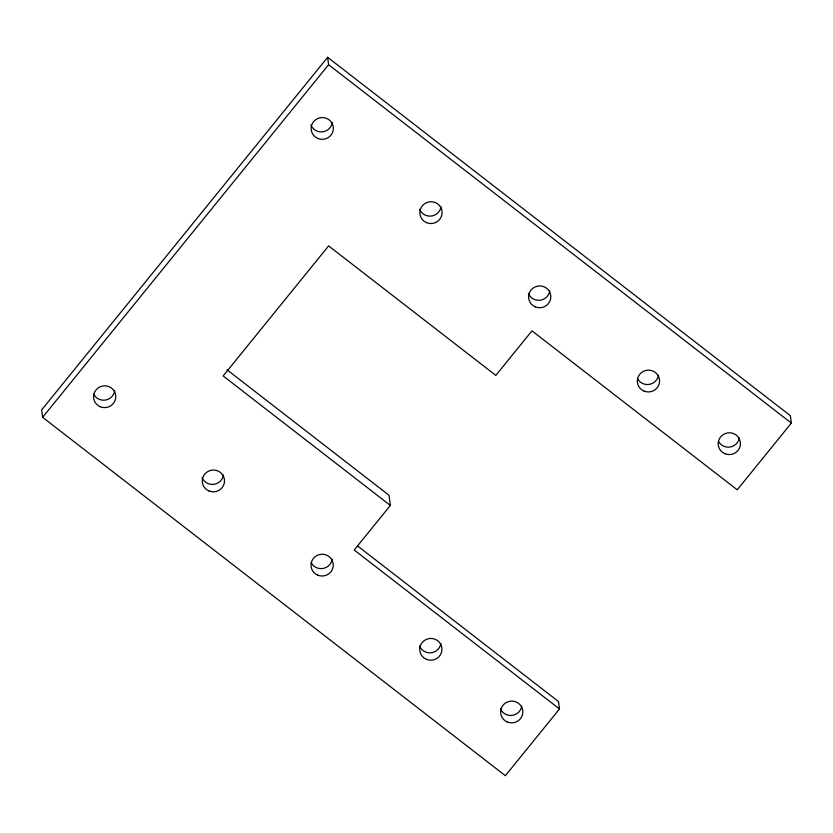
<?xml version="1.0" encoding="UTF-8"?>
<svg xmlns="http://www.w3.org/2000/svg" width="833" height="833" viewBox="0 0 833 833"><rect width="100%" height="100%" fill="white"/><g stroke="black" fill="none" stroke-linecap="round" stroke-linejoin="round"><path stroke-width="1.25" d="M559.495 708.966L354.223 549.999L390.365 505.444L223.15 375.943L328.619 245.902L495.833 375.402L531.964 330.847L737.226 489.814L791.35 423.091L790.371 415.688L327.629 57.3L41.65 409.909L42.629 417.312L505.371 775.7L559.495 708.966L558.516 701.563L357.357 545.771M42.629 417.312L328.598 64.703L327.629 57.3M328.598 64.703L791.35 423.091M226.888 369.685L389.021 495.26L390.365 505.444M114.694 390.875A11.131 10.891 -7.5 0 1 93.723 394.228M440.876 643.492A11.131 10.891 -7.5 0 1 419.509 645.971M549.738 290.998A11.131 10.891 -7.5 0 1 528.372 293.476M658.466 375.204A11.131 10.891 -7.5 0 1 637.495 378.546M223.421 475.081A11.131 10.891 -7.5 0 1 202.055 477.559M441.011 206.792A11.131 10.891 -7.5 0 1 419.645 209.27M332.284 122.586A11.131 10.891 -7.5 0 1 310.917 125.065M739.34 437.835A11.131 10.891 -7.5 0 1 718.369 441.178M332.148 559.287A11.131 10.891 -7.5 0 1 311.178 562.629M521.75 706.124A11.131 10.891 -7.5 0 1 500.383 708.602M100.22 406.733A11.131 10.891 -7.5 0 0 115.725 395.436A11.131 10.891 -7.5 0 0 98.055 388.001A11.131 10.891 -7.5 0 0 100.22 406.733M208.937 490.939A11.131 10.891 -7.5 0 0 224.452 479.641A11.131 10.891 -7.5 0 0 206.782 472.207A11.131 10.891 -7.5 0 0 208.937 490.939M317.665 575.134A11.131 10.891 -7.5 0 0 333.179 563.847A11.131 10.891 -7.5 0 0 315.509 556.402A11.131 10.891 -7.5 0 0 317.665 575.134M426.392 659.34A11.131 10.891 -7.5 0 0 441.896 648.053A11.131 10.891 -7.5 0 0 424.226 640.608A11.131 10.891 -7.5 0 0 426.392 659.34M507.266 721.982A11.131 10.891 -7.5 0 0 522.78 710.684A11.131 10.891 -7.5 0 0 505.11 703.25A11.131 10.891 -7.5 0 0 507.266 721.982M317.81 138.445A11.131 10.891 -7.5 0 0 333.315 127.147A11.131 10.891 -7.5 0 0 315.645 119.713A11.131 10.891 -7.5 0 0 317.81 138.445M426.538 222.65A11.131 10.891 -7.5 0 0 442.042 211.353A11.131 10.891 -7.5 0 0 424.372 203.908A11.131 10.891 -7.5 0 0 426.538 222.65M535.255 306.846A11.131 10.891 -7.5 0 0 550.769 295.559A11.131 10.891 -7.5 0 0 533.099 288.114A11.131 10.891 -7.5 0 0 535.255 306.846M643.982 391.052A11.131 10.891 -7.5 0 0 659.497 379.765A11.131 10.891 -7.5 0 0 641.827 372.32A11.131 10.891 -7.5 0 0 643.982 391.052M724.856 453.693A11.131 10.891 -7.5 0 0 740.37 442.396A11.131 10.891 -7.5 0 0 722.7 434.951A11.131 10.891 -7.5 0 0 724.856 453.693"/></g></svg>
